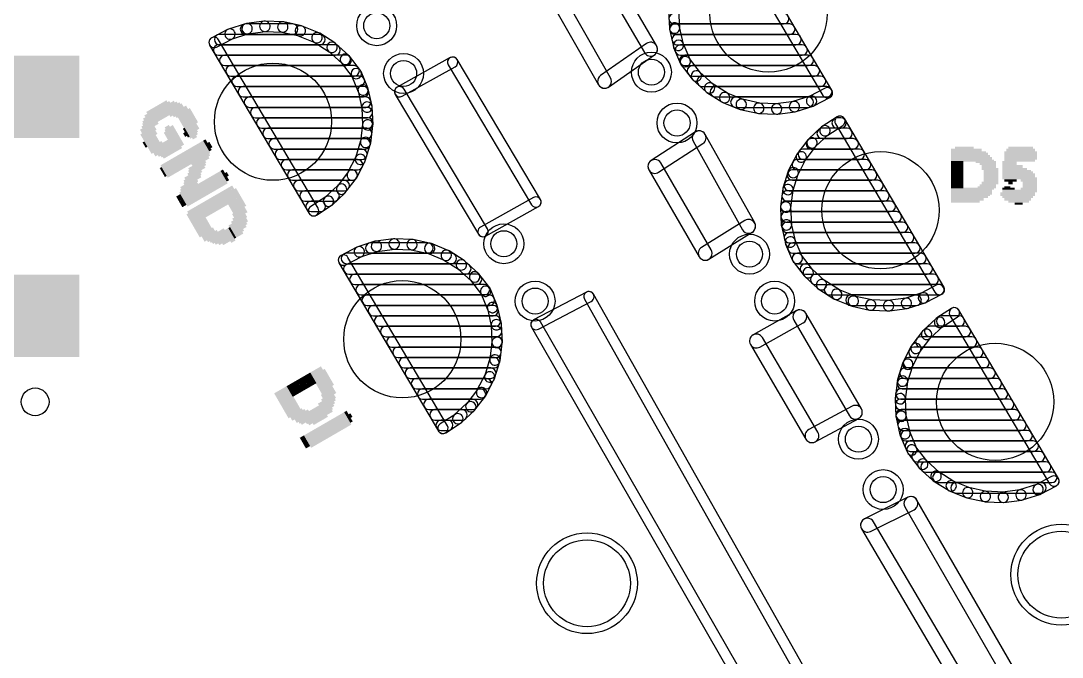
# Model space of a CAD drawing. Extents: x 0.02 to 3.96, y 0.03 to 4.16.
# Drawn here: x 1.054 to 1.654, y 2.591 to 2.957 of the extents above; entities that cross this region are included whole.
import ezdxf

# ---------------------------------------------------------------- set-up
doc = ezdxf.new("R2010")
doc.units = 0
for name, color, linetype in [('17', 82, 'CONTINUOUS'), ('20', 253, 'CONTINUOUS'), ('21', 253, 'CONTINUOUS'), ('29', 253, 'CONTINUOUS')]:
    doc.layers.add(name, color=color, linetype=linetype)

# ---------------------------------------------------------------- blocks, each defined once
blk = doc.blocks.new('RECT')
blk.add_solid([(-0.5, -0.5), (0.5, -0.5), (-0.5, 0.5), (0.5, 0.5)])
blk = doc.blocks.new('ROUNDP')
blk.add_circle((0, 0), 0.5)

msp = doc.modelspace()

# ---------------------------------------------------------------- linework, layer by layer
at = {"layer": '20'}
for points in [[(1.376544, 3.001986), (1.413544, 2.938486, 1), (1.420456, 2.942514), (1.383456, 3.006014, 1)], [(1.393975, 2.923982), (1.357475, 2.987982, 1), (1.350525, 2.984018), (1.387025, 2.920018, 1)], [(1.41471, 2.94378), (1.38821, 2.92528, 1), (1.39279, 2.91872), (1.41929, 2.93722, 1)], [(1.301539, 2.93562), (1.271039, 2.91862, 1), (1.273961, 2.91338), (1.304461, 2.93038, 1)], [(1.353577, 2.854036), (1.305577, 2.934536, 1), (1.300423, 2.931464), (1.348423, 2.850964, 1)], [(1.269923, 2.914464), (1.317923, 2.833964, 1), (1.323077, 2.837036), (1.275077, 2.917536, 1)], [(1.421673, 2.869642), (1.447173, 2.886142, 1), (1.442827, 2.892858), (1.417327, 2.876358, 1)], [(1.441508, 2.887549), (1.470008, 2.836549, 1), (1.476992, 2.840451), (1.448492, 2.891451, 1)], [(1.45196, 2.825007), (1.42296, 2.875007, 1), (1.41604, 2.870993), (1.44504, 2.820993, 1)], [(1.321961, 2.83288), (1.352461, 2.84988, 1), (1.349539, 2.85512), (1.319039, 2.83812, 1)], [(1.471392, 2.8419), (1.446392, 2.8264, 1), (1.450608, 2.8196), (1.475608, 2.8351, 1)], [(1.352394, 2.779343), (1.382894, 2.795343, 1), (1.380106, 2.800657), (1.349606, 2.784657, 1)], [(1.378887, 2.796525), (1.516887, 2.552025, 1), (1.522113, 2.554975), (1.384113, 2.799475, 1)], [(1.479954, 2.76901), (1.504954, 2.78301, 1), (1.501046, 2.78999), (1.476046, 2.77599, 1)], [(1.499543, 2.784488), (1.531543, 2.729488, 1), (1.538457, 2.733512), (1.506457, 2.788512, 1)], [(1.467601, 2.584994), (1.353601, 2.783494, 1), (1.348399, 2.780506), (1.462399, 2.582006, 1)], [(1.513449, 2.720025), (1.481449, 2.774525, 1), (1.474551, 2.770475), (1.506551, 2.715975, 1)], [(1.533099, 2.73502), (1.508099, 2.72152, 1), (1.511901, 2.71448), (1.536901, 2.72798, 1)], [(1.543789, 2.662922), (1.568789, 2.675422, 1), (1.565211, 2.682578), (1.540211, 2.670078, 1)], [(1.563534, 2.677004), (1.618534, 2.581504, 1), (1.625466, 2.585496), (1.570466, 2.680996, 1)], [(1.610448, 2.558028), (1.545448, 2.668528, 1), (1.538552, 2.664472), (1.603552, 2.553972, 1)]]:
    msp.add_lwpolyline(points, format="xyb", close=True, dxfattribs=at)
for centre, radius in [((1.25925, 2.954), 0.0075), ((1.27475, 2.9265), 0.0075), ((1.4175, 2.92725), 0.0075), ((1.43225, 2.898), 0.0075), ((1.3325, 2.8285), 0.0075), ((1.474, 2.8225), 0.0075), ((1.3505, 2.7955), 0.0075), ((1.4885, 2.7955), 0.0075), ((1.53675, 2.716), 0.0075), ((1.551, 2.687), 0.0075), ((1.380404, 2.63309), 0.025), ((1.653625, 2.638033), 0.025)]:
    msp.add_circle(centre, radius, dxfattribs=at)
at = {"layer": '21'}
msp.add_circle((1.0625, 2.7375), 0.008, dxfattribs=at)
at = {"layer": '29'}
for points in [[(1.521479, 2.916916), (1.464165, 3.013787, 1), (1.459001, 3.010731), (1.516315, 2.91386, 1)], [(1.427361, 2.962682), (1.427844, 2.952501, 1), (1.433838, 2.952786), (1.433354, 2.962966, 1)], [(1.430586, 2.955), (1.493686, 2.955, 1), (1.493686, 2.961), (1.430586, 2.961, 1)], [(1.17336, 2.951815), (1.16421, 2.947019, 1), (1.166995, 2.941705), (1.176145, 2.9465, 1)], [(1.183686, 2.95515), (1.173842, 2.952016, 1), (1.175662, 2.946299), (1.185506, 2.949433, 1)], [(1.183681, 2.949), (1.210853, 2.949, 1), (1.210853, 2.955), (1.183681, 2.955, 1)], [(1.194434, 2.956642), (1.184196, 2.955265, 1), (1.184996, 2.949318), (1.195234, 2.950695, 1)], [(1.205278, 2.956244), (1.194957, 2.956666, 1), (1.194712, 2.950671), (1.205033, 2.950249, 1)], [(1.215889, 2.953969), (1.205797, 2.956177, 1), (1.204515, 2.950316), (1.214606, 2.948108, 1)], [(1.225943, 2.949887), (1.216388, 2.953813, 1), (1.214107, 2.948264), (1.223662, 2.944337, 1)], [(1.427915, 2.951983), (1.430159, 2.942041, 1), (1.436012, 2.943362), (1.433767, 2.953304, 1)], [(1.430986, 2.949), (1.497236, 2.949, 1), (1.497236, 2.955), (1.430986, 2.955, 1)], [(1.163021, 2.942834), (1.220335, 2.845963, 1), (1.225499, 2.849019), (1.168184, 2.94589, 1)], [(1.168728, 2.943), (1.226559, 2.943, 1), (1.226559, 2.949), (1.168728, 2.949, 1)], [(1.235135, 2.944121), (1.226407, 2.949647, 1), (1.223198, 2.944577), (1.231926, 2.939051, 1)], [(1.432341, 2.943), (1.500786, 2.943, 1), (1.500786, 2.949), (1.432341, 2.949, 1)], [(1.430318, 2.941542), (1.434255, 2.932141, 1), (1.439789, 2.934459), (1.435853, 2.94386, 1)], [(1.168183, 2.937), (1.235271, 2.937, 1), (1.235271, 2.943), (1.168183, 2.943, 1)], [(1.243187, 2.936845), (1.235551, 2.943803, 1), (1.23151, 2.939368), (1.239146, 2.93241, 1)], [(1.434216, 2.937), (1.504336, 2.937, 1), (1.504336, 2.943), (1.434216, 2.943, 1)], [(1.171733, 2.931), (1.241651, 2.931, 1), (1.241651, 2.937), (1.171733, 2.937, 1)], [(1.249853, 2.928283), (1.243541, 2.936461, 1), (1.238791, 2.932795), (1.245103, 2.924617, 1)], [(1.436729, 2.931), (1.507886, 2.931, 1), (1.507886, 2.937), (1.436729, 2.937, 1)], [(1.434647, 2.931467), (1.440959, 2.923289, 1), (1.445709, 2.926955), (1.439397, 2.935133, 1)], [(1.175283, 2.925), (1.246281, 2.925, 1), (1.246281, 2.931), (1.175283, 2.931, 1)], [(1.254182, 2.918207), (1.250245, 2.927609, 1), (1.244711, 2.925291), (1.248647, 2.91589, 1)], [(1.441112, 2.925), (1.511435, 2.925, 1), (1.511435, 2.931), (1.441112, 2.931, 1)], [(1.441313, 2.922904), (1.448949, 2.915947, 1), (1.45299, 2.920381), (1.445354, 2.927339, 1)], [(1.178833, 2.919), (1.249341, 2.919, 1), (1.249341, 2.925), (1.178833, 2.925, 1)], [(1.44676, 2.919), (1.514985, 2.919, 1), (1.514985, 2.925), (1.44676, 2.925, 1)], [(1.182383, 2.913), (1.251651, 2.913, 1), (1.251651, 2.919), (1.182383, 2.919, 1)], [(1.256585, 2.907767), (1.254341, 2.917709, 1), (1.248488, 2.916388), (1.250732, 2.906446, 1)], [(1.449365, 2.915629), (1.458093, 2.910103, 1), (1.461302, 2.915172), (1.452574, 2.920699, 1)], [(1.454387, 2.913), (1.518535, 2.913, 1), (1.518535, 2.919), (1.454387, 2.919, 1)], [(1.458557, 2.909863), (1.468112, 2.905936, 1), (1.470393, 2.911486), (1.460838, 2.915413, 1)], [(1.51114, 2.907935), (1.52029, 2.912731, 1), (1.517505, 2.918045), (1.508355, 2.91325, 1)], [(1.185933, 2.907), (1.253006, 2.907, 1), (1.253006, 2.913), (1.185933, 2.913, 1)], [(1.257139, 2.897068), (1.256655, 2.907249, 1), (1.250662, 2.906964), (1.251146, 2.896784, 1)], [(1.466116, 2.907), (1.507887, 2.907, 1), (1.507887, 2.913), (1.466116, 2.913, 1)], [(1.468611, 2.905781), (1.478703, 2.903573, 1), (1.479985, 2.909434), (1.469894, 2.911642, 1)], [(1.479222, 2.903506), (1.489543, 2.903084, 1), (1.489788, 2.909079), (1.479467, 2.909501, 1)], [(1.490066, 2.903108), (1.500304, 2.904485, 1), (1.499504, 2.910432), (1.489266, 2.909055, 1)], [(1.500814, 2.9046), (1.510658, 2.907734, 1), (1.508837, 2.913451), (1.498994, 2.910317, 1)], [(1.189483, 2.901), (1.253807, 2.901, 1), (1.253807, 2.907), (1.189483, 2.907, 1)], [(1.193033, 2.895), (1.254092, 2.895, 1), (1.254092, 2.901), (1.193033, 2.901, 1)], [(1.255827, 2.886436), (1.257119, 2.896546, 1), (1.251167, 2.897306), (1.249876, 2.887196, 1)], [(1.524462, 2.901533), (1.515887, 2.896024, 1), (1.51913, 2.890976), (1.527705, 2.896485, 1)], [(1.524513, 2.895), (1.52668, 2.895, 1), (1.52668, 2.901), (1.524513, 2.901, 1)], [(1.585979, 2.803666), (1.528665, 2.900537, 1), (1.523501, 2.897481), (1.580815, 2.80061, 1)], [(1.196583, 2.889), (1.253514, 2.889, 1), (1.253514, 2.895), (1.196583, 2.895, 1)], [(1.515473, 2.895704), (1.507985, 2.888789, 1), (1.512056, 2.884381), (1.519544, 2.891296, 1)], [(1.515884, 2.889), (1.53023, 2.889, 1), (1.53023, 2.895), (1.515884, 2.895, 1)], [(1.200133, 2.883), (1.252598, 2.883, 1), (1.252598, 2.889), (1.200133, 2.889, 1)], [(1.252689, 2.876193), (1.255716, 2.885925, 1), (1.249987, 2.887707), (1.246959, 2.877975, 1)], [(1.507633, 2.888402), (1.50146, 2.880292, 1), (1.506234, 2.876658), (1.512408, 2.884768, 1)], [(1.509575, 2.883), (1.53378, 2.883, 1), (1.53378, 2.889), (1.509575, 2.889, 1)], [(1.203682, 2.877), (1.250731, 2.877, 1), (1.250731, 2.883), (1.203682, 2.883, 1)], [(1.247819, 2.86665), (1.25249, 2.875709, 1), (1.247158, 2.878459), (1.242486, 2.8694, 1)], [(1.501181, 2.87985), (1.496509, 2.870791, 1), (1.501842, 2.868041), (1.506513, 2.8771, 1)], [(1.505008, 2.877), (1.53733, 2.877, 1), (1.53733, 2.883), (1.505008, 2.883, 1)], [(1.207232, 2.871), (1.248234, 2.871, 1), (1.248234, 2.877), (1.207232, 2.877, 1)], [(1.50154, 2.871), (1.54088, 2.871, 1), (1.54088, 2.877), (1.50154, 2.877, 1)], [(1.210782, 2.865), (1.245134, 2.865, 1), (1.245134, 2.871), (1.210782, 2.871, 1)], [(1.241366, 2.858098), (1.24754, 2.866208, 1), (1.242766, 2.869842), (1.236592, 2.861732, 1)], [(1.496311, 2.870307), (1.493284, 2.860575, 1), (1.499013, 2.858793), (1.50204, 2.868525, 1)], [(1.498735, 2.865), (1.54443, 2.865, 1), (1.54443, 2.871), (1.498735, 2.871, 1)], [(1.214332, 2.859), (1.240566, 2.859, 1), (1.240566, 2.865), (1.214332, 2.865, 1)], [(1.233527, 2.850796), (1.241015, 2.857711, 1), (1.236944, 2.862119), (1.229456, 2.855204, 1)], [(1.493173, 2.860064), (1.491881, 2.849954, 1), (1.497833, 2.849194), (1.499124, 2.859304, 1)], [(1.496869, 2.859), (1.54798, 2.859, 1), (1.54798, 2.865), (1.496869, 2.865, 1)], [(1.217882, 2.853), (1.23474, 2.853, 1), (1.23474, 2.859), (1.217882, 2.859, 1)], [(1.224538, 2.844967), (1.233113, 2.850476, 1), (1.22987, 2.855524), (1.221295, 2.850015, 1)], [(1.495678, 2.853), (1.55153, 2.853, 1), (1.55153, 2.859), (1.495678, 2.859, 1)], [(1.221432, 2.847), (1.226822, 2.847, 1), (1.226822, 2.853), (1.221432, 2.853, 1)], [(1.491861, 2.849432), (1.492344, 2.839251, 1), (1.498338, 2.839536), (1.497854, 2.849716, 1)], [(1.494912, 2.847), (1.55508, 2.847, 1), (1.55508, 2.853), (1.494912, 2.853, 1)], [(1.495122, 2.841), (1.55863, 2.841, 1), (1.55863, 2.847), (1.495122, 2.847, 1)], [(1.492415, 2.838733), (1.494659, 2.828791, 1), (1.500512, 2.830112), (1.498267, 2.840054, 1)], [(1.495656, 2.835), (1.56218, 2.835, 1), (1.56218, 2.841), (1.495656, 2.841, 1)], [(1.268934, 2.831392), (1.258696, 2.830015, 1), (1.259496, 2.824068), (1.269734, 2.825445, 1)], [(1.279778, 2.830994), (1.269457, 2.831416, 1), (1.269212, 2.825421), (1.279533, 2.824999, 1)], [(1.49701, 2.829), (1.565729, 2.829, 1), (1.565729, 2.835), (1.49701, 2.835, 1)], [(1.494818, 2.828292), (1.498755, 2.818891, 1), (1.504289, 2.821209), (1.500353, 2.83061, 1)], [(1.24786, 2.826565), (1.23871, 2.821769, 1), (1.241495, 2.816455), (1.250645, 2.82125, 1)], [(1.258186, 2.8299), (1.248342, 2.826766, 1), (1.250162, 2.821049), (1.260006, 2.824183, 1)], [(1.255825, 2.823), (1.288781, 2.823, 1), (1.288781, 2.829), (1.255825, 2.829, 1)], [(1.290389, 2.828719), (1.280297, 2.830927, 1), (1.279015, 2.825066), (1.289106, 2.822858, 1)], [(1.300443, 2.824637), (1.290888, 2.828563, 1), (1.288607, 2.823014), (1.298162, 2.819087, 1)], [(1.499031, 2.823), (1.569279, 2.823, 1), (1.569279, 2.829), (1.499031, 2.829, 1)], [(1.237521, 2.817584), (1.294835, 2.720713, 1), (1.299999, 2.723769), (1.242684, 2.82064, 1)], [(1.241797, 2.817), (1.302243, 2.817, 1), (1.302243, 2.823), (1.241797, 2.823, 1)], [(1.309635, 2.818871), (1.300907, 2.824397, 1), (1.297698, 2.819327), (1.306426, 2.813801, 1)], [(1.499147, 2.818217), (1.505459, 2.810039, 1), (1.510209, 2.813705), (1.503897, 2.821883, 1)], [(1.501561, 2.817), (1.572829, 2.817, 1), (1.572829, 2.823), (1.501561, 2.823, 1)], [(1.243127, 2.811), (1.310594, 2.811, 1), (1.310594, 2.817), (1.243127, 2.817, 1)], [(1.317687, 2.811595), (1.310051, 2.818553, 1), (1.30601, 2.814118), (1.313646, 2.80716, 1)], [(1.506191, 2.811), (1.576379, 2.811, 1), (1.576379, 2.817), (1.506191, 2.817, 1)], [(1.505813, 2.809654), (1.513449, 2.802697, 1), (1.51749, 2.807131), (1.509854, 2.814089, 1)], [(1.246677, 2.805), (1.31673, 2.805, 1), (1.31673, 2.811), (1.246677, 2.811, 1)], [(1.324353, 2.803033), (1.318041, 2.811211, 1), (1.313291, 2.807545), (1.319603, 2.799367, 1)], [(1.512083, 2.805), (1.579929, 2.805, 1), (1.579929, 2.811), (1.512083, 2.811, 1)], [(1.513865, 2.802379), (1.522593, 2.796853, 1), (1.525802, 2.801922), (1.517074, 2.807449, 1)], [(1.250227, 2.799), (1.32136, 2.799, 1), (1.32136, 2.805), (1.250227, 2.805, 1)], [(1.328682, 2.792957), (1.324745, 2.802359, 1), (1.319211, 2.800041), (1.323147, 2.79064, 1)], [(1.520072, 2.799), (1.583134, 2.799, 1), (1.583134, 2.805), (1.520072, 2.805, 1)], [(1.523057, 2.796613), (1.532612, 2.792686, 1), (1.534893, 2.798236), (1.525338, 2.802163, 1)], [(1.57564, 2.794685), (1.58479, 2.799481, 1), (1.582005, 2.804795), (1.572855, 2.8, 1)], [(1.253777, 2.793), (1.324155, 2.793, 1), (1.324155, 2.799), (1.253777, 2.799, 1)], [(1.532441, 2.793), (1.570031, 2.793, 1), (1.570031, 2.799), (1.532441, 2.799, 1)], [(1.533111, 2.792531), (1.543203, 2.790323, 1), (1.544485, 2.796184), (1.534394, 2.798392, 1)], [(1.543722, 2.790256), (1.554043, 2.789834, 1), (1.554288, 2.795829), (1.543967, 2.796251, 1)], [(1.554566, 2.789858), (1.564804, 2.791235, 1), (1.564004, 2.797182), (1.553766, 2.795805, 1)], [(1.565314, 2.79135), (1.575158, 2.794484, 1), (1.573337, 2.800201), (1.563494, 2.797067, 1)], [(1.257327, 2.787), (1.326321, 2.787, 1), (1.326321, 2.793), (1.257327, 2.793, 1)], [(1.331085, 2.782517), (1.328841, 2.792459, 1), (1.322988, 2.791138), (1.325232, 2.781196, 1)], [(1.590462, 2.791283), (1.581887, 2.785774, 1), (1.58513, 2.780726), (1.593705, 2.786235, 1)], [(1.651979, 2.693416), (1.594665, 2.790287, 1), (1.589501, 2.787231), (1.646815, 2.69036, 1)], [(1.260877, 2.781), (1.327675, 2.781, 1), (1.327675, 2.787), (1.260877, 2.787, 1)], [(1.331639, 2.771818), (1.331155, 2.781999, 1), (1.325162, 2.781714), (1.325646, 2.771534, 1)], [(1.581473, 2.785454), (1.573985, 2.778539, 1), (1.578056, 2.774131), (1.585544, 2.781046, 1)], [(1.584676, 2.781), (1.594899, 2.781, 1), (1.594899, 2.787), (1.584676, 2.787, 1)], [(1.264427, 2.775), (1.328342, 2.775, 1), (1.328342, 2.781), (1.264427, 2.781, 1)], [(1.573633, 2.778152), (1.56746, 2.770042, 1), (1.572234, 2.766408), (1.578408, 2.774518, 1)], [(1.577824, 2.775), (1.598449, 2.775, 1), (1.598449, 2.781), (1.577824, 2.781, 1)], [(1.267976, 2.769), (1.328627, 2.769, 1), (1.328627, 2.775), (1.267976, 2.775, 1)], [(1.330327, 2.761186), (1.331619, 2.771296, 1), (1.325667, 2.772056), (1.324376, 2.761946, 1)], [(1.572721, 2.769), (1.601999, 2.769, 1), (1.601999, 2.775), (1.572721, 2.775, 1)], [(1.271526, 2.763), (1.327918, 2.763, 1), (1.327918, 2.769), (1.271526, 2.769, 1)], [(1.567181, 2.7696), (1.562509, 2.760541, 1), (1.567842, 2.757791), (1.572513, 2.76685, 1)], [(1.5687, 2.763), (1.605549, 2.763, 1), (1.605549, 2.769), (1.5687, 2.769, 1)], [(1.275076, 2.757), (1.326864, 2.757, 1), (1.326864, 2.763), (1.275076, 2.763, 1)], [(1.327189, 2.750943), (1.330216, 2.760675, 1), (1.324487, 2.762457), (1.321459, 2.752725, 1)], [(1.562311, 2.760057), (1.559284, 2.750325, 1), (1.565013, 2.748543), (1.56804, 2.758275, 1)], [(1.565606, 2.757), (1.609099, 2.757, 1), (1.609099, 2.763), (1.565606, 2.763, 1)], [(1.278626, 2.751), (1.324998, 2.751, 1), (1.324998, 2.757), (1.278626, 2.757, 1)], [(1.322319, 2.7414), (1.32699, 2.750459, 1), (1.321658, 2.753209), (1.316986, 2.74415, 1)], [(1.563569, 2.751), (1.612648, 2.751, 1), (1.612648, 2.757), (1.563569, 2.757, 1)], [(1.282176, 2.745), (1.322347, 2.745, 1), (1.322347, 2.751), (1.282176, 2.751, 1)], [(1.559173, 2.749814), (1.557881, 2.739704, 1), (1.563833, 2.738944), (1.565124, 2.749054, 1)], [(1.561965, 2.745), (1.616198, 2.745, 1), (1.616198, 2.751), (1.561965, 2.751, 1)], [(1.285726, 2.739), (1.319063, 2.739, 1), (1.319063, 2.745), (1.285726, 2.745, 1)], [(1.315866, 2.732848), (1.32204, 2.740958, 1), (1.317266, 2.744592), (1.311092, 2.736482, 1)], [(1.557861, 2.739182), (1.558344, 2.729001, 1), (1.564338, 2.729286), (1.563854, 2.739466, 1)], [(1.561199, 2.739), (1.619748, 2.739, 1), (1.619748, 2.745), (1.561199, 2.745, 1)], [(1.289276, 2.733), (1.314495, 2.733, 1), (1.314495, 2.739), (1.289276, 2.739, 1)], [(1.308027, 2.725546), (1.315515, 2.732461, 1), (1.311444, 2.736869), (1.303956, 2.729954, 1)], [(1.561015, 2.733), (1.623298, 2.733, 1), (1.623298, 2.739), (1.561015, 2.739, 1)], [(1.292826, 2.727), (1.308428, 2.727, 1), (1.308428, 2.733), (1.292826, 2.733, 1)], [(1.299038, 2.719717), (1.307613, 2.725226, 1), (1.30437, 2.730274), (1.295795, 2.724765, 1)], [(1.5613, 2.727), (1.626848, 2.727, 1), (1.626848, 2.733), (1.5613, 2.733, 1)], [(1.558415, 2.728483), (1.560659, 2.718541, 1), (1.566512, 2.719862), (1.564267, 2.729804, 1)], [(1.296376, 2.721), (1.300155, 2.721, 1), (1.300155, 2.727), (1.296376, 2.727, 1)], [(1.562502, 2.721), (1.630398, 2.721, 1), (1.630398, 2.727), (1.562502, 2.727, 1)], [(1.560818, 2.718042), (1.564755, 2.708641, 1), (1.570289, 2.710959), (1.566353, 2.72036, 1)], [(1.564088, 2.715), (1.633948, 2.715, 1), (1.633948, 2.721), (1.564088, 2.721, 1)], [(1.566601, 2.709), (1.637498, 2.709, 1), (1.637498, 2.715), (1.566601, 2.715, 1)], [(1.565147, 2.707967), (1.571459, 2.699789, 1), (1.576209, 2.703455), (1.569897, 2.711633, 1)], [(1.570455, 2.703), (1.641048, 2.703, 1), (1.641048, 2.709), (1.570455, 2.709, 1)], [(1.571813, 2.699404), (1.579449, 2.692447, 1), (1.58349, 2.696881), (1.575854, 2.703839, 1)], [(1.575614, 2.697), (1.644598, 2.697, 1), (1.644598, 2.703), (1.575614, 2.703, 1)], [(1.579865, 2.692129), (1.588593, 2.686603, 1), (1.591802, 2.691672), (1.583074, 2.697199, 1)], [(1.582518, 2.691), (1.648148, 2.691, 1), (1.648148, 2.697), (1.582518, 2.697, 1)], [(1.64164, 2.684435), (1.65079, 2.689231, 1), (1.648005, 2.694545), (1.638855, 2.68975, 1)], [(1.589057, 2.686363), (1.598612, 2.682436, 1), (1.600893, 2.687986), (1.591338, 2.691913, 1)], [(1.592966, 2.685), (1.641979, 2.685, 1), (1.641979, 2.691), (1.592966, 2.691, 1)], [(1.599111, 2.682281), (1.609203, 2.680073, 1), (1.610485, 2.685934), (1.600394, 2.688142, 1)], [(1.631314, 2.6811), (1.641158, 2.684234, 1), (1.639337, 2.689951), (1.629494, 2.686817, 1)], [(1.609722, 2.680006), (1.620043, 2.679584, 1), (1.620288, 2.685579), (1.609967, 2.686001, 1)], [(1.620566, 2.679608), (1.630804, 2.680985, 1), (1.630004, 2.686932), (1.619766, 2.685555, 1)]]:
    msp.add_lwpolyline(points, format="xyb", close=True, dxfattribs=at)
for centre, radius in [((1.25925, 2.954), 0.0115), ((1.27475, 2.9265), 0.0115), ((1.4175, 2.92725), 0.0115), ((1.43225, 2.898), 0.0115), ((1.3325, 2.8285), 0.0115), ((1.474, 2.8225), 0.0115), ((1.3505, 2.7955), 0.0115), ((1.4885, 2.7955), 0.0115), ((1.53675, 2.716), 0.0115), ((1.551, 2.687), 0.0115), ((1.653625, 2.638033), 0.029), ((1.380404, 2.63309), 0.029)]:
    msp.add_circle(centre, radius, dxfattribs=at)

# ---------------------------------------------------------------- block references
at = {"layer": '17', "xscale": 0.0675, "yscale": 0.0675}
for p, rotation in [((1.485, 2.961), 120), ((1.485, 2.961), 120), ((1.1995, 2.89875), 300), ((1.1995, 2.89875), 300), ((1.5495, 2.84775), 120), ((1.5495, 2.84775), 120), ((1.274, 2.7735), 300), ((1.274, 2.7735), 300), ((1.6155, 2.7375), 120), ((1.6155, 2.7375), 120)]:
    msp.add_blockref('ROUNDP', p, dxfattribs=dict(at, rotation=rotation))
at = {"layer": '21', "rotation": 300}
for p, xscale, yscale in [((1.137298, 2.905817), 0.008268, 0.001181), ((1.138786, 2.905995), 0.009449, 0.001575), ((1.140275, 2.906172), 0.01063, 0.001181), ((1.141888, 2.90574), 0.01063, 0.001181), ((1.146409, 2.899485), 0.023622, 0.001181), ((1.147897, 2.899663), 0.024803, 0.001575), ((1.149386, 2.89984), 0.023622, 0.001181), ((1.150409, 2.900431), 0.02126, 0.001181), ((1.129273, 2.898457), 0.01063, 0.001181), ((1.12941, 2.900581), 0.009449, 0.001181), ((1.130603, 2.90127), 0.009449, 0.001575), ((1.131501, 2.902471), 0.008268, 0.001181), ((1.132524, 2.903061), 0.008268, 0.001181), ((1.133206, 2.903455), 0.008268, 0.001181), ((1.1344, 2.904144), 0.008268, 0.001575), ((1.135593, 2.904833), 0.008268, 0.001181), ((1.136275, 2.905227), 0.008268, 0.001181), ((1.151091, 2.900824), 0.018898, 0.001181), ((1.152579, 2.901002), 0.015354, 0.001575), ((1.153477, 2.902202), 0.009449, 0.001181), ((1.130247, 2.888108), 0.022441, 0.001181), ((1.130929, 2.888502), 0.024803, 0.001181), ((1.131827, 2.889702), 0.025984, 0.001575), ((1.129182, 2.89704), 0.012992, 0.001181), ((1.128031, 2.886829), 0.017717, 0.001575), ((1.126837, 2.88614), 0.012992, 0.001181), ((1.129224, 2.887518), 0.020079, 0.001181), ((1.14036, 2.887128), 0.012992, 0.001181), ((1.141087, 2.88823), 0.014173, 0.001181), ((1.141474, 2.889135), 0.015354, 0.001181), ((1.142667, 2.889824), 0.015354, 0.001575), ((1.143861, 2.890513), 0.012992, 0.001181), ((1.144543, 2.890907), 0.012992, 0.001181), ((1.149565, 2.892443), 0.005906, 0.001181), ((1.148838, 2.891341), 0.002362, 0.001181), ((1.125814, 2.885549), 0.003543, 0.001181), ((1.137154, 2.883231), 0.009449, 0.001181), ((1.138131, 2.883114), 0.008268, 0.001181), ((1.139154, 2.883704), 0.008268, 0.001181), ((1.140347, 2.884393), 0.008268, 0.001575), ((1.157629, 2.880051), 0.011811, 0.001181), ((1.158527, 2.881251), 0.01063, 0.001575), ((1.159721, 2.88194), 0.01063, 0.001181), ((1.160448, 2.883042), 0.009449, 0.001181), ((1.160835, 2.883947), 0.008268, 0.001181), ((1.161733, 2.885148), 0.007087, 0.001575), ((1.163222, 2.885325), 0.003543, 0.001181), ((1.146856, 2.875876), 0.008268, 0.001181), ((1.147879, 2.876467), 0.008268, 0.001181), ((1.148561, 2.876861), 0.008268, 0.001181), ((1.149754, 2.87755), 0.008268, 0.001575), ((1.153309, 2.874147), 0.017717, 0.001181), ((1.153696, 2.875052), 0.016535, 0.001181), ((1.154424, 2.876154), 0.015354, 0.001181), ((1.155322, 2.877355), 0.014173, 0.001575), ((1.156515, 2.878044), 0.014173, 0.001181), ((1.157243, 2.879146), 0.012992, 0.001181), ((1.137479, 2.870463), 0.008268, 0.001575), ((1.138673, 2.871152), 0.008268, 0.001181), ((1.139696, 2.871742), 0.008268, 0.001181), ((1.140378, 2.872136), 0.008268, 0.001181), ((1.141571, 2.872825), 0.008268, 0.001575), ((1.142764, 2.873514), 0.008268, 0.001181), ((1.143446, 2.873908), 0.008268, 0.001181), ((1.144469, 2.874498), 0.008268, 0.001181), ((1.145662, 2.875187), 0.008268, 0.001575), ((1.136286, 2.869774), 0.005906, 0.001181), ((1.15393, 2.860867), 0.015354, 0.001575), ((1.154828, 2.862068), 0.016535, 0.001181), ((1.155556, 2.86317), 0.017717, 0.001181), ((1.15358, 2.868166), 0.009449, 0.001181), ((1.154478, 2.869367), 0.008268, 0.001575), ((1.166101, 2.863803), 0.008268, 0.001181), ((1.166783, 2.864196), 0.008268, 0.001181), ((1.167976, 2.864885), 0.008268, 0.001575), ((1.16917, 2.865574), 0.008268, 0.001181), ((1.170192, 2.866165), 0.008268, 0.001181), ((1.170874, 2.866558), 0.008268, 0.001181), ((1.171772, 2.867759), 0.007087, 0.001575), ((1.172966, 2.868448), 0.002362, 0.001181), ((1.149531, 2.856282), 0.011811, 0.001181), ((1.150725, 2.856971), 0.011811, 0.001575), ((1.151623, 2.858171), 0.012992, 0.001181), ((1.152009, 2.859076), 0.014173, 0.001181), ((1.152737, 2.860178), 0.015354, 0.001181), ((1.1586, 2.859472), 0.008268, 0.001181), ((1.159793, 2.860161), 0.008268, 0.001575), ((1.160987, 2.86085), 0.008268, 0.001181), ((1.161669, 2.861243), 0.008268, 0.001181), ((1.162691, 2.861834), 0.008268, 0.001181), ((1.163885, 2.862523), 0.008268, 0.001575), ((1.165078, 2.863212), 0.008268, 0.001181), ((1.179745, 2.85395), 0.017717, 0.001575), ((1.14603, 2.852897), 0.007087, 0.001181), ((1.147224, 2.853586), 0.007087, 0.001575), ((1.148417, 2.854275), 0.009449, 0.001181), ((1.149145, 2.855377), 0.01063, 0.001181), ((1.166302, 2.851644), 0.008268, 0.001181), ((1.166984, 2.852038), 0.008268, 0.001181), ((1.168006, 2.852628), 0.008268, 0.001181), ((1.1692, 2.853317), 0.008268, 0.001575), ((1.170393, 2.854006), 0.008268, 0.001181), ((1.171416, 2.854597), 0.008268, 0.001181), ((1.176232, 2.84783), 0.024803, 0.001181), ((1.177425, 2.848519), 0.024803, 0.001575), ((1.178323, 2.84972), 0.023622, 0.001181), ((1.179051, 2.850822), 0.022441, 0.001181), ((1.179142, 2.852238), 0.020079, 0.001181), ((1.180643, 2.855151), 0.011811, 0.001181), ((1.15957, 2.838893), 0.023622, 0.001181), ((1.161059, 2.839071), 0.024803, 0.001575), ((1.162548, 2.839248), 0.025984, 0.001181), ((1.158801, 2.847313), 0.008268, 0.001181), ((1.159823, 2.847904), 0.008268, 0.001181), ((1.161017, 2.848593), 0.008268, 0.001575), ((1.16221, 2.849282), 0.008268, 0.001181), ((1.163233, 2.849872), 0.008268, 0.001181), ((1.163915, 2.850266), 0.008268, 0.001181), ((1.165108, 2.850955), 0.008268, 0.001575), ((1.154003, 2.839088), 0.015354, 0.001181), ((1.155787, 2.838754), 0.020079, 0.001575), ((1.157275, 2.838932), 0.02126, 0.001181), ((1.158593, 2.839011), 0.022441, 0.001181), ((1.179388, 2.840788), 0.011811, 0.001181), ((1.179251, 2.838663), 0.01063, 0.001181), ((1.167068, 2.832993), 0.01063, 0.001181), ((1.172682, 2.833507), 0.008268, 0.001181), ((1.175148, 2.833566), 0.008268, 0.001575), ((1.176046, 2.834767), 0.007087, 0.001181), ((1.176432, 2.835672), 0.008268, 0.001181), ((1.177455, 2.836262), 0.008268, 0.001181), ((1.178353, 2.837463), 0.009449, 0.001575), ((1.168977, 2.832049), 0.009449, 0.001181), ((1.170466, 2.832227), 0.008268, 0.001575), ((1.171659, 2.832916), 0.008268, 0.001181), ((1.173954, 2.832877), 0.008268, 0.001181), ((1.22123, 2.750434), 0.007087, 0.001181), ((1.222252, 2.751024), 0.007087, 0.001181), ((1.227364, 2.743747), 0.024803, 0.001181), ((1.228262, 2.744947), 0.023622, 0.001575), ((1.22916, 2.746147), 0.022441, 0.001181), ((1.229887, 2.747249), 0.02126, 0.001181), ((1.230274, 2.748155), 0.020079, 0.001181), ((1.230877, 2.749866), 0.017717, 0.001575), ((1.231479, 2.751578), 0.01063, 0.001181), ((1.21066, 2.744331), 0.007087, 0.001181), ((1.211853, 2.74502), 0.007087, 0.001575), ((1.213047, 2.745709), 0.007087, 0.001181), ((1.21407, 2.7463), 0.007087, 0.001181), ((1.214751, 2.746694), 0.007087, 0.001181), ((1.215945, 2.747383), 0.007087, 0.001575), ((1.217138, 2.748072), 0.007087, 0.001181), ((1.21782, 2.748465), 0.007087, 0.001181), ((1.218843, 2.749056), 0.007087, 0.001181), ((1.220036, 2.749745), 0.007087, 0.001575), ((1.204839, 2.735516), 0.016535, 0.001181), ((1.206623, 2.735182), 0.018898, 0.001575), ((1.208407, 2.734848), 0.02126, 0.001181), ((1.209725, 2.734927), 0.022441, 0.001181), ((1.210702, 2.734809), 0.023622, 0.001181), ((1.211896, 2.735498), 0.023622, 0.001575), ((1.213384, 2.735676), 0.024803, 0.001181), ((1.209637, 2.743741), 0.007087, 0.001181), ((1.23052, 2.736704), 0.011811, 0.001181), ((1.227564, 2.731588), 0.008268, 0.001181), ((1.228292, 2.73269), 0.009449, 0.001181), ((1.22919, 2.73389), 0.008268, 0.001575), ((1.230088, 2.735091), 0.009449, 0.001181), ((1.2182, 2.728909), 0.01063, 0.001181), ((1.219518, 2.728988), 0.009449, 0.001181), ((1.221302, 2.728655), 0.009449, 0.001575), ((1.222791, 2.728832), 0.008268, 0.001181), ((1.223814, 2.729423), 0.008268, 0.001181), ((1.224496, 2.729816), 0.008268, 0.001181), ((1.225689, 2.730505), 0.008268, 0.001575), ((1.226882, 2.731194), 0.008268, 0.001181), ((1.239187, 2.726024), 0.008268, 0.001575), ((1.24038, 2.726713), 0.008268, 0.001181), ((1.241403, 2.727304), 0.008268, 0.001181), ((1.242085, 2.727697), 0.008268, 0.001181), ((1.242983, 2.728898), 0.007087, 0.001575), ((1.244176, 2.729587), 0.002362, 0.001181), ((1.228106, 2.719626), 0.008268, 0.001181), ((1.229129, 2.720217), 0.008268, 0.001181), ((1.229811, 2.720611), 0.008268, 0.001181), ((1.231004, 2.7213), 0.008268, 0.001575), ((1.232197, 2.721989), 0.008268, 0.001181), ((1.232879, 2.722382), 0.008268, 0.001181), ((1.233902, 2.722973), 0.008268, 0.001181), ((1.235095, 2.723662), 0.008268, 0.001575), ((1.236289, 2.724351), 0.008268, 0.001181), ((1.237312, 2.724941), 0.008268, 0.001181), ((1.237993, 2.725335), 0.008268, 0.001181), ((1.217241, 2.714035), 0.007087, 0.001181), ((1.218434, 2.714724), 0.007087, 0.001575), ((1.219923, 2.714902), 0.008268, 0.001181), ((1.220946, 2.715492), 0.008268, 0.001181), ((1.221628, 2.715886), 0.008268, 0.001181), ((1.222821, 2.716575), 0.008268, 0.001575), ((1.224014, 2.717264), 0.008268, 0.001181), ((1.224696, 2.717658), 0.008268, 0.001181), ((1.225719, 2.718248), 0.008268, 0.001181), ((1.226912, 2.718937), 0.008268, 0.001575)]:
    msp.add_blockref('RECT', p, dxfattribs=dict(at, xscale=xscale, yscale=yscale))
at = {"layer": '21'}
for p, xscale, yscale in [((1.598955, 2.882423), 0.017717, 0.001575), ((1.600726, 2.880258), 0.02126, 0.001181), ((1.600136, 2.881045), 0.020079, 0.001181), ((1.601317, 2.879077), 0.022441, 0.001181), ((1.597774, 2.883801), 0.01063, 0.001181), ((1.630254, 2.881045), 0.018898, 0.001181), ((1.630254, 2.880258), 0.018898, 0.001181), ((1.630254, 2.879077), 0.018898, 0.001181), ((1.630254, 2.882423), 0.016535, 0.001575), ((1.630254, 2.883801), 0.014173, 0.001181), ((1.601907, 2.877699), 0.023622, 0.001575), ((1.602498, 2.876321), 0.024803, 0.001181), ((1.59364, 2.875533), 0.007087, 0.001181), ((1.59364, 2.874352), 0.007087, 0.001181), ((1.59364, 2.872974), 0.007087, 0.001575), ((1.610175, 2.875533), 0.011811, 0.001181), ((1.611356, 2.874352), 0.009449, 0.001181), ((1.611947, 2.872974), 0.008268, 0.001575), ((1.623758, 2.875533), 0.008268, 0.001181), ((1.623758, 2.874352), 0.008268, 0.001181), ((1.62553, 2.872974), 0.011811, 0.001575), ((1.629663, 2.876321), 0.017717, 0.001181), ((1.630254, 2.877699), 0.018898, 0.001575), ((1.59364, 2.871596), 0.007087, 0.001181), ((1.59364, 2.870415), 0.007087, 0.001181), ((1.59364, 2.869628), 0.007087, 0.001181), ((1.59364, 2.86825), 0.007087, 0.001575), ((1.59364, 2.866872), 0.007087, 0.001181), ((1.612537, 2.871596), 0.009449, 0.001181), ((1.613128, 2.870415), 0.008268, 0.001181), ((1.613128, 2.869628), 0.008268, 0.001181), ((1.613128, 2.86825), 0.008268, 0.001575), ((1.613128, 2.866872), 0.008268, 0.001181), ((1.628482, 2.869628), 0.017717, 0.001181), ((1.627892, 2.870415), 0.016535, 0.001181), ((1.629073, 2.86825), 0.018898, 0.001575), ((1.629073, 2.866872), 0.018898, 0.001181), ((1.626711, 2.871596), 0.014173, 0.001181), ((1.59364, 2.866085), 0.007087, 0.001181), ((1.59364, 2.864904), 0.007087, 0.001181), ((1.59364, 2.863526), 0.007087, 0.001575), ((1.59364, 2.862148), 0.007087, 0.001181), ((1.59364, 2.860967), 0.007087, 0.001181), ((1.610766, 2.860967), 0.01063, 0.001181), ((1.611356, 2.862148), 0.009449, 0.001181), ((1.612537, 2.863526), 0.009449, 0.001575), ((1.613128, 2.866085), 0.008268, 0.001181), ((1.613128, 2.864904), 0.008268, 0.001181), ((1.629663, 2.866085), 0.020079, 0.001181), ((1.624348, 2.864904), 0.007087, 0.001181), ((1.622577, 2.860967), 0.003543, 0.001181), ((1.624348, 2.863526), 0.002362, 0.001575), ((1.634978, 2.864904), 0.009449, 0.001181), ((1.635569, 2.863526), 0.008268, 0.001575), ((1.635569, 2.862148), 0.008268, 0.001181), ((1.635569, 2.860967), 0.008268, 0.001181), ((1.601907, 2.858801), 0.023622, 0.001575), ((1.601907, 2.857423), 0.023622, 0.001181), ((1.600726, 2.855455), 0.02126, 0.001181), ((1.602498, 2.860179), 0.024803, 0.001181), ((1.601317, 2.856636), 0.022441, 0.001181), ((1.628482, 2.857423), 0.020079, 0.001181), ((1.628482, 2.856636), 0.020079, 0.001181), ((1.628482, 2.855455), 0.017717, 0.001181), ((1.623167, 2.860179), 0.007087, 0.001181), ((1.629663, 2.858801), 0.020079, 0.001575), ((1.634978, 2.860179), 0.009449, 0.001181), ((1.599545, 2.854077), 0.018898, 0.001575), ((1.598364, 2.852699), 0.016535, 0.001181), ((1.628482, 2.854077), 0.015354, 0.001575), ((1.629073, 2.852699), 0.011811, 0.001181), ((1.629073, 2.851518), 0.004724, 0.001181)]:
    msp.add_blockref('RECT', p, dxfattribs=dict(at, xscale=xscale, yscale=yscale))
at = {"layer": '29', "xscale": 0.073, "yscale": 0.04737}
for p in [(1.051457, 2.912992), (1.051457, 2.787008)]:
    msp.add_blockref('RECT', p, dxfattribs=at)

doc.saveas('drawing.dxf')
